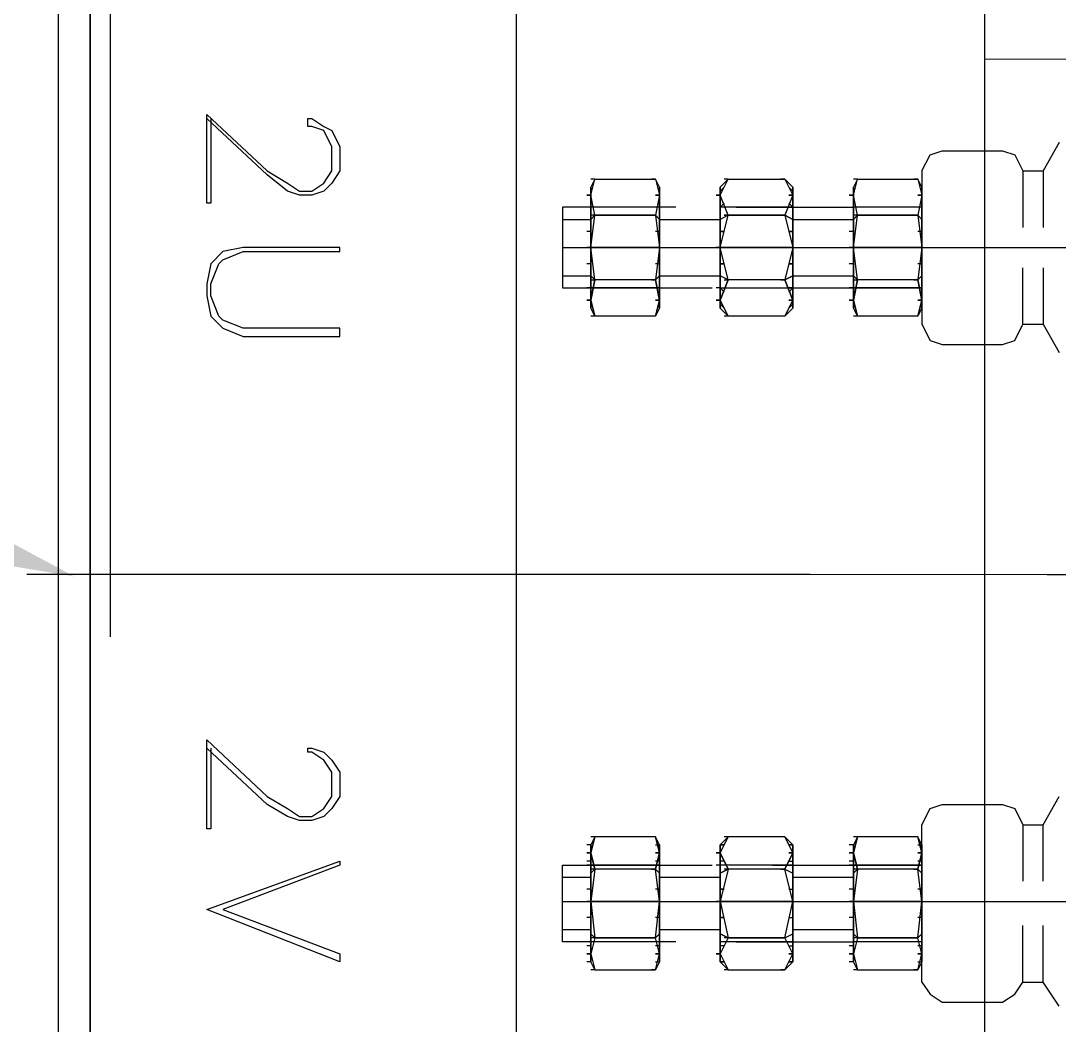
# Model space of a CAD drawing. Header units: metres. Extents: x 530959 to 531458, y 2674234 to 2674577.
# Drawn here: x 531148.662 to 531148.8282, y 2674385.3304 to 2674385.4912 of the extents above; entities that cross this region are included whole.
import ezdxf

# ---------------------------------------------------------------- set-up
doc = ezdxf.new("R2010")
doc.units = ezdxf.units.M
doc.linetypes.add('CENTER2', pattern=[1.125, 0.75, -0.125, 0.125, -0.125])
doc.linetypes.add('PDF_IMPORT', pattern=[1, 0.8, -0.2])
doc.layers.add('300mm Hume Pipe', color=74, linetype='Continuous')
doc.layers.add('IDT', color=7, linetype='Continuous')

# ---------------------------------------------------------------- blocks, each defined once
blk = doc.blocks.new('IDT')
at = {"layer": 'IDT', "color": 7}
blk.add_line((27.40598, 20.86041), (27.40598, 21.66041), dxfattribs=at)
at = {"layer": 'IDT', "color": 253}
blk.add_line((27.33098, 20.93541), (27.33098, 21.58541), dxfattribs=at)
at = {"layer": 'IDT', "color": 0, "lineweight": 25}
for p, q in [((27.47412, 21.5053), (27.47412, 21.01616)), ((27.47929, 21.01616), (27.47929, 21.5053)), ((27.47412, 21.04718), (27.47412, 21.47364)), ((27.31904, 21.32955), (27.32162, 21.32567)), ((27.32615, 21.32761), (27.32486, 21.32567)), ((27.32809, 21.3289), (27.32615, 21.32761)), ((27.33778, 21.3289), (27.32809, 21.3289)), ((27.33972, 21.32761), (27.33778, 21.3289)), ((27.34101, 21.32567), (27.33972, 21.32761)), ((27.32162, 21.32567), (27.32162, 21.31662)), ((27.32486, 21.32567), (27.32162, 21.32567)), ((27.32486, 21.32567), (27.32486, 21.31662)), ((27.34101, 21.32567), (27.34101, 21.31662)), ((27.34101, 21.32244), (27.34166, 21.32373)), ((27.34166, 21.32373), (27.34101, 21.32115)), ((27.34166, 21.32373), (27.34101, 21.32115)), ((27.34166, 21.32244), (27.34101, 21.32244)), ((27.34101, 21.32115), (27.34101, 21.32244)), ((27.34101, 21.32244), (27.34101, 21.32115)), ((27.35135, 21.32373), (27.34166, 21.32373)), ((27.34166, 21.32373), (27.3423, 21.32373)), ((27.35199, 21.32115), (27.35135, 21.32373)), ((27.35199, 21.32115), (27.35135, 21.32373)), ((27.35135, 21.32373), (27.35199, 21.32244)), ((27.35135, 21.32373), (27.35199, 21.32373)), ((27.35199, 21.32244), (27.35264, 21.32244)), ((27.35199, 21.32115), (27.35199, 21.32244)), ((27.35199, 21.32244), (27.35199, 21.32115)), ((27.36169, 21.32244), (27.36298, 21.32373)), ((27.36298, 21.32373), (27.36169, 21.32115)), ((27.36298, 21.32373), (27.36169, 21.32115)), ((27.36169, 21.32244), (27.36233, 21.32244)), ((27.36233, 21.32244), (27.36169, 21.32244)), ((27.36169, 21.32115), (27.36169, 21.32244)), ((27.36169, 21.32244), (27.36169, 21.32115)), ((27.37202, 21.32373), (27.36298, 21.32373)), ((27.36298, 21.32373), (27.36362, 21.32373)), ((27.37332, 21.32115), (27.37202, 21.32373)), ((27.37332, 21.32115), (27.37202, 21.32373)), ((27.37202, 21.32373), (27.37332, 21.32244)), ((27.37202, 21.32373), (27.37267, 21.32373)), ((27.37332, 21.32244), (27.37267, 21.32244)), ((27.37267, 21.32244), (27.37332, 21.32244)), ((27.37332, 21.32115), (27.37332, 21.32244)), ((27.37332, 21.32244), (27.37332, 21.32115)), ((27.38301, 21.32244), (27.38365, 21.32373)), ((27.38365, 21.32373), (27.38301, 21.32115)), ((27.38365, 21.32373), (27.38301, 21.32115)), ((27.38366, 21.32244), (27.38301, 21.32244)), ((27.38301, 21.32115), (27.38301, 21.32244)), ((27.38301, 21.32244), (27.38301, 21.32115)), ((27.38365, 21.32373), (27.3843, 21.32373)), ((27.39335, 21.32373), (27.38365, 21.32373)), ((27.39399, 21.32115), (27.39335, 21.32373)), ((27.39399, 21.32115), (27.39335, 21.32373)), ((27.39335, 21.32373), (27.39399, 21.32244)), ((27.39335, 21.32373), (27.39399, 21.32373)), ((27.39399, 21.32244), (27.39464, 21.32244)), ((27.39399, 21.32115), (27.39399, 21.32244)), ((27.39399, 21.32244), (27.39399, 21.32115)), ((27.43416, 21.32115), (27.43416, 21.32244)), ((27.43416, 21.32244), (27.45548, 21.31404)), ((27.34101, 21.32115), (27.34166, 21.31856)), ((27.34101, 21.32115), (27.34166, 21.31856)), ((27.34101, 21.31792), (27.34101, 21.32115)), ((27.34101, 21.32115), (27.34101, 21.31792)), ((27.34166, 21.32115), (27.34101, 21.32115)), ((27.34101, 21.32115), (27.34166, 21.32115)), ((27.35135, 21.31856), (27.35199, 21.32115)), ((27.35135, 21.31856), (27.35199, 21.32115)), ((27.35199, 21.32115), (27.35199, 21.31792)), ((27.35199, 21.31792), (27.35199, 21.32115)), ((27.35264, 21.32115), (27.35199, 21.32115)), ((27.35199, 21.32115), (27.35264, 21.32115)), ((27.36169, 21.32115), (27.36298, 21.31856)), ((27.36169, 21.32115), (27.36298, 21.31856)), ((27.36169, 21.31792), (27.36169, 21.32115)), ((27.36169, 21.32115), (27.36169, 21.31792)), ((27.36233, 21.32115), (27.36169, 21.32115)), ((27.36169, 21.32115), (27.36233, 21.32115)), ((27.37202, 21.31856), (27.37332, 21.32115)), ((27.37202, 21.31856), (27.37332, 21.32115)), ((27.37332, 21.32115), (27.37332, 21.31792)), ((27.37332, 21.31792), (27.37332, 21.32115)), ((27.37396, 21.32115), (27.37332, 21.32115)), ((27.37332, 21.32115), (27.37396, 21.32115)), ((27.38301, 21.32115), (27.38365, 21.31856)), ((27.38301, 21.32115), (27.38365, 21.31856)), ((27.38301, 21.31792), (27.38301, 21.32115)), ((27.38301, 21.32115), (27.38301, 21.31792)), ((27.38365, 21.32115), (27.38301, 21.32115)), ((27.38301, 21.32115), (27.38365, 21.32115)), ((27.39335, 21.31856), (27.39399, 21.32115)), ((27.39335, 21.31856), (27.39399, 21.32115)), ((27.39399, 21.32115), (27.39399, 21.31792)), ((27.39399, 21.31792), (27.39399, 21.32115)), ((27.39464, 21.32115), (27.39399, 21.32115)), ((27.39399, 21.32115), (27.39464, 21.32115)), ((27.4529, 21.31404), (27.43416, 21.32115)), ((27.34101, 21.31986), (27.34166, 21.31986)), ((27.34101, 21.31986), (27.34166, 21.31986)), ((27.34101, 21.31921), (27.34101, 21.31856)), ((27.34101, 21.31856), (27.34101, 21.31921)), ((27.34101, 21.31921), (27.35199, 21.31921)), ((27.35199, 21.31986), (27.35264, 21.31986)), ((27.35199, 21.31986), (27.35264, 21.31986)), ((27.37073, 21.31921), (27.35199, 21.31921)), ((27.35199, 21.31856), (27.35199, 21.31921)), ((27.35199, 21.31921), (27.35199, 21.31856)), ((27.36233, 21.31986), (27.36169, 21.31986)), ((27.36233, 21.31986), (27.36169, 21.31986)), ((27.36169, 21.31921), (27.36169, 21.31856)), ((27.36169, 21.31856), (27.36169, 21.31921)), ((27.36169, 21.31921), (27.37332, 21.31921)), ((27.37267, 21.31986), (27.37332, 21.31986)), ((27.37267, 21.31986), (27.37332, 21.31986)), ((27.37332, 21.31856), (27.37332, 21.31921)), ((27.37332, 21.31921), (27.37332, 21.31856)), ((27.38042, 21.31921), (27.39852, 21.31921)), ((27.38301, 21.31986), (27.38365, 21.31986)), ((27.38301, 21.31986), (27.38366, 21.31986)), ((27.38301, 21.31921), (27.38301, 21.31856)), ((27.38301, 21.31856), (27.38301, 21.31921)), ((27.38301, 21.31921), (27.39399, 21.31921)), ((27.39399, 21.31986), (27.39464, 21.31986)), ((27.39399, 21.31986), (27.39464, 21.31986)), ((27.39399, 21.31856), (27.39399, 21.31921)), ((27.39399, 21.31921), (27.39399, 21.31856)), ((27.39852, 21.31921), (27.39852, 21.30693)), ((27.34166, 21.31856), (27.34101, 21.31275)), ((27.34166, 21.31856), (27.34101, 21.31275)), ((27.34101, 21.31856), (27.34101, 21.31598)), ((27.34101, 21.31598), (27.34101, 21.31856)), ((27.34166, 21.31856), (27.34101, 21.31792)), ((27.34166, 21.31856), (27.34101, 21.31792)), ((27.34101, 21.31275), (27.34101, 21.31792)), ((27.34101, 21.31792), (27.34101, 21.31275)), ((27.34166, 21.31856), (27.35135, 21.31856)), ((27.35135, 21.31856), (27.34166, 21.31856)), ((27.3423, 21.31856), (27.34166, 21.31856)), ((27.34166, 21.31856), (27.3423, 21.31856)), ((27.35199, 21.31275), (27.35135, 21.31856)), ((27.35199, 21.31275), (27.35135, 21.31856)), ((27.35199, 21.31792), (27.35135, 21.31856)), ((27.35135, 21.31856), (27.35199, 21.31792)), ((27.35135, 21.31856), (27.35199, 21.31856)), ((27.35135, 21.31856), (27.35199, 21.31856)), ((27.35199, 21.31598), (27.35199, 21.31856)), ((27.35199, 21.31856), (27.35199, 21.31598)), ((27.35199, 21.31792), (27.35199, 21.31275)), ((27.35199, 21.31275), (27.35199, 21.31792)), ((27.36298, 21.31856), (27.36169, 21.31275)), ((27.36298, 21.31856), (27.36169, 21.31275)), ((27.36169, 21.31856), (27.36169, 21.31598)), ((27.36169, 21.31598), (27.36169, 21.31856)), ((27.36298, 21.31856), (27.36169, 21.31792)), ((27.36298, 21.31856), (27.36169, 21.31792)), ((27.36169, 21.31275), (27.36169, 21.31792)), ((27.36169, 21.31792), (27.36169, 21.31275)), ((27.36298, 21.31856), (27.37202, 21.31856)), ((27.37202, 21.31856), (27.36298, 21.31856)), ((27.36362, 21.31856), (27.36298, 21.31856)), ((27.36298, 21.31856), (27.36362, 21.31856)), ((27.37332, 21.31275), (27.37202, 21.31856)), ((27.37332, 21.31275), (27.37202, 21.31856)), ((27.37332, 21.31792), (27.37202, 21.31856)), ((27.37202, 21.31856), (27.37332, 21.31792)), ((27.37202, 21.31856), (27.37267, 21.31856)), ((27.37202, 21.31856), (27.37267, 21.31856)), ((27.37332, 21.31598), (27.37332, 21.31856)), ((27.37332, 21.31856), (27.37332, 21.31598)), ((27.37332, 21.31792), (27.37332, 21.31275)), ((27.37332, 21.31275), (27.37332, 21.31792)), ((27.38365, 21.31856), (27.38301, 21.31275)), ((27.38365, 21.31856), (27.38301, 21.31275)), ((27.38301, 21.31856), (27.38301, 21.31598)), ((27.38301, 21.31598), (27.38301, 21.31856)), ((27.38365, 21.31856), (27.38301, 21.31792)), ((27.38366, 21.31856), (27.38301, 21.31792)), ((27.38301, 21.31275), (27.38301, 21.31792)), ((27.38301, 21.31792), (27.38301, 21.31275)), ((27.3843, 21.31856), (27.38365, 21.31856)), ((27.38365, 21.31856), (27.3843, 21.31856)), ((27.38365, 21.31856), (27.39335, 21.31856)), ((27.39335, 21.31856), (27.38365, 21.31856)), ((27.39399, 21.31275), (27.39335, 21.31856)), ((27.39399, 21.31275), (27.39335, 21.31856)), ((27.39399, 21.31792), (27.39335, 21.31856)), ((27.39335, 21.31856), (27.39399, 21.31792)), ((27.39335, 21.31856), (27.39399, 21.31856)), ((27.39335, 21.31856), (27.39399, 21.31856)), ((27.39399, 21.31598), (27.39399, 21.31856)), ((27.39399, 21.31856), (27.39399, 21.31598)), ((27.39399, 21.31792), (27.39399, 21.31275)), ((27.39399, 21.31275), (27.39399, 21.31792)), ((27.34101, 21.31598), (27.34101, 21.31275)), ((27.34101, 21.31275), (27.34101, 21.31598)), ((27.36169, 21.31727), (27.35199, 21.31727)), ((27.35199, 21.31275), (27.35199, 21.31598)), ((27.35199, 21.31598), (27.35199, 21.31275)), ((27.36169, 21.31598), (27.36169, 21.31275)), ((27.36169, 21.31275), (27.36169, 21.31598)), ((27.38301, 21.31727), (27.37332, 21.31727)), ((27.37332, 21.31275), (27.37332, 21.31598)), ((27.37332, 21.31598), (27.37332, 21.31275)), ((27.38301, 21.31598), (27.38301, 21.31275)), ((27.38301, 21.31275), (27.38301, 21.31598)), ((27.39852, 21.31727), (27.39399, 21.31727)), ((27.39399, 21.31275), (27.39399, 21.31598)), ((27.39399, 21.31598), (27.39399, 21.31275)), ((27.34101, 21.31533), (27.34166, 21.31533)), ((27.34101, 21.31533), (27.34166, 21.31533)), ((27.35199, 21.31533), (27.35264, 21.31533)), ((27.36233, 21.31533), (27.36169, 21.31533)), ((27.36233, 21.31533), (27.36169, 21.31533)), ((27.37267, 21.31533), (27.37332, 21.31533)), ((27.37332, 21.31533), (27.37267, 21.31533)), ((27.38301, 21.31533), (27.38365, 21.31533)), ((27.38301, 21.31533), (27.38366, 21.31533)), ((27.39399, 21.31533), (27.39464, 21.31533)), ((27.34101, 21.31275), (27.34166, 21.30758)), ((27.34101, 21.31275), (27.34166, 21.30758)), ((27.34101, 21.31275), (27.34101, 21.30822)), ((27.34101, 21.30822), (27.34101, 21.31275)), ((27.34101, 21.31275), (27.34101, 21.31016)), ((27.34101, 21.31016), (27.34101, 21.31275)), ((27.35199, 21.31275), (27.34101, 21.31275)), ((27.34101, 21.31275), (27.35199, 21.31275)), ((27.34166, 21.31275), (27.34101, 21.31275)), ((27.34101, 21.31275), (27.34166, 21.31275)), ((27.35135, 21.30758), (27.35199, 21.31275)), ((27.35135, 21.30758), (27.35199, 21.31275)), ((27.35199, 21.31275), (27.35199, 21.30822)), ((27.35199, 21.30822), (27.35199, 21.31275)), ((27.35199, 21.31016), (27.35199, 21.31275)), ((27.35199, 21.31275), (27.35199, 21.31016)), ((27.35199, 21.31275), (27.35264, 21.31275)), ((27.36169, 21.31275), (27.36298, 21.30758)), ((27.36169, 21.31275), (27.36298, 21.30758)), ((27.36169, 21.31275), (27.36169, 21.30822)), ((27.36169, 21.30822), (27.36169, 21.31275)), ((27.36169, 21.31275), (27.36169, 21.31016)), ((27.36169, 21.31016), (27.36169, 21.31275)), ((27.37332, 21.31275), (27.36169, 21.31275)), ((27.36169, 21.31275), (27.37332, 21.31275)), ((27.36233, 21.31275), (27.36169, 21.31275)), ((27.36169, 21.31275), (27.36233, 21.31275)), ((27.37202, 21.30758), (27.37332, 21.31275)), ((27.37202, 21.30758), (27.37332, 21.31275)), ((27.37332, 21.31275), (27.37332, 21.30822)), ((27.37332, 21.30822), (27.37332, 21.31275)), ((27.37332, 21.31016), (27.37332, 21.31275)), ((27.37332, 21.31275), (27.37332, 21.31016)), ((27.37332, 21.31275), (27.37396, 21.31275)), ((27.38301, 21.31275), (27.38365, 21.30758)), ((27.38301, 21.31275), (27.38365, 21.30758)), ((27.38301, 21.31275), (27.38301, 21.30822)), ((27.38301, 21.30822), (27.38301, 21.31275)), ((27.38301, 21.31275), (27.38301, 21.31016)), ((27.38301, 21.31016), (27.38301, 21.31275)), ((27.39399, 21.31275), (27.38301, 21.31275)), ((27.38301, 21.31275), (27.39399, 21.31275)), ((27.38365, 21.31275), (27.38301, 21.31275)), ((27.38301, 21.31275), (27.38365, 21.31275)), ((27.39335, 21.30758), (27.39399, 21.31275)), ((27.39335, 21.30758), (27.39399, 21.31275)), ((27.39399, 21.31275), (27.39399, 21.30822)), ((27.39399, 21.30822), (27.39399, 21.31275)), ((27.39399, 21.31016), (27.39399, 21.31275)), ((27.39399, 21.31275), (27.39399, 21.31016)), ((27.39399, 21.31275), (27.39464, 21.31275)), ((27.45548, 21.31404), (27.43416, 21.30629)), ((27.43416, 21.30693), (27.4529, 21.31404)), ((27.34101, 21.31081), (27.34166, 21.31081)), ((27.34101, 21.31081), (27.34166, 21.31081)), ((27.35199, 21.31081), (27.35264, 21.31081)), ((27.36233, 21.31081), (27.36169, 21.31081)), ((27.36233, 21.31081), (27.36169, 21.31081)), ((27.37267, 21.31081), (27.37332, 21.31081)), ((27.37332, 21.31081), (27.37267, 21.31081)), ((27.38301, 21.31081), (27.38365, 21.31081)), ((27.38301, 21.31081), (27.38366, 21.31081)), ((27.39399, 21.31081), (27.39464, 21.31081)), ((27.32162, 21.30952), (27.32162, 21.30047)), ((27.32486, 21.30047), (27.32486, 21.30952)), ((27.34101, 21.31016), (27.34101, 21.30758)), ((27.34101, 21.30758), (27.34101, 21.31016)), ((27.34101, 21.30952), (27.34101, 21.30047)), ((27.35199, 21.30758), (27.35199, 21.31016)), ((27.35199, 21.31016), (27.35199, 21.30758)), ((27.36169, 21.31016), (27.36169, 21.30758)), ((27.36169, 21.30758), (27.36169, 21.31016)), ((27.37332, 21.30758), (27.37332, 21.31016)), ((27.37332, 21.31016), (27.37332, 21.30758)), ((27.38301, 21.31016), (27.38301, 21.30758)), ((27.38301, 21.30758), (27.38301, 21.31016)), ((27.39399, 21.30758), (27.39399, 21.31016)), ((27.39399, 21.31016), (27.39399, 21.30758)), ((27.34101, 21.30822), (27.34101, 21.30499)), ((27.34101, 21.30499), (27.34101, 21.30822)), ((27.34166, 21.30758), (27.34101, 21.30822)), ((27.34166, 21.30758), (27.34101, 21.30822)), ((27.34166, 21.30758), (27.34101, 21.30499)), ((27.34101, 21.30499), (27.34166, 21.30758)), ((27.34101, 21.30758), (27.34101, 21.30693)), ((27.34101, 21.30693), (27.34101, 21.30758)), ((27.34166, 21.30758), (27.35135, 21.30758)), ((27.34166, 21.30758), (27.35135, 21.30758)), ((27.3423, 21.30758), (27.34166, 21.30758)), ((27.34166, 21.30758), (27.3423, 21.30758)), ((27.35199, 21.30822), (27.35135, 21.30758)), ((27.35135, 21.30758), (27.35199, 21.30822)), ((27.35199, 21.30499), (27.35135, 21.30758)), ((27.35135, 21.30758), (27.35199, 21.30499)), ((27.35135, 21.30758), (27.35199, 21.30758)), ((27.36169, 21.30887), (27.35199, 21.30887)), ((27.35199, 21.30822), (27.35199, 21.30499)), ((27.35199, 21.30499), (27.35199, 21.30822)), ((27.35199, 21.30693), (27.35199, 21.30758)), ((27.35199, 21.30758), (27.35199, 21.30693)), ((27.36169, 21.30822), (27.36169, 21.30499)), ((27.36169, 21.30499), (27.36169, 21.30822)), ((27.36298, 21.30758), (27.36169, 21.30822)), ((27.36298, 21.30758), (27.36169, 21.30822)), ((27.36298, 21.30758), (27.36169, 21.30499)), ((27.36169, 21.30499), (27.36298, 21.30758)), ((27.36169, 21.30758), (27.36169, 21.30693)), ((27.36169, 21.30693), (27.36169, 21.30758)), ((27.36298, 21.30758), (27.37202, 21.30758)), ((27.36298, 21.30758), (27.37202, 21.30758)), ((27.36362, 21.30758), (27.36298, 21.30758)), ((27.36298, 21.30758), (27.36362, 21.30758)), ((27.37332, 21.30822), (27.37202, 21.30758)), ((27.37202, 21.30758), (27.37332, 21.30822)), ((27.37332, 21.30499), (27.37202, 21.30758)), ((27.37202, 21.30758), (27.37332, 21.30499)), ((27.37202, 21.30758), (27.37267, 21.30758)), ((27.38301, 21.30887), (27.37332, 21.30887)), ((27.37332, 21.30822), (27.37332, 21.30499)), ((27.37332, 21.30499), (27.37332, 21.30822)), ((27.37332, 21.30693), (27.37332, 21.30758)), ((27.37332, 21.30758), (27.37332, 21.30693)), ((27.38301, 21.30822), (27.38301, 21.30499)), ((27.38301, 21.30499), (27.38301, 21.30822)), ((27.38365, 21.30758), (27.38301, 21.30822)), ((27.38366, 21.30758), (27.38301, 21.30822)), ((27.38365, 21.30758), (27.38301, 21.30499)), ((27.38301, 21.30499), (27.38365, 21.30758)), ((27.38301, 21.30758), (27.38301, 21.30693)), ((27.38301, 21.30693), (27.38301, 21.30758)), ((27.3843, 21.30758), (27.38365, 21.30758)), ((27.38365, 21.30758), (27.3843, 21.30758)), ((27.38365, 21.30758), (27.39335, 21.30758)), ((27.38365, 21.30758), (27.39335, 21.30758)), ((27.39399, 21.30822), (27.39335, 21.30758)), ((27.39335, 21.30758), (27.39399, 21.30822)), ((27.39399, 21.30499), (27.39335, 21.30758)), ((27.39335, 21.30758), (27.39399, 21.30499)), ((27.39335, 21.30758), (27.39399, 21.30758)), ((27.39852, 21.30887), (27.39399, 21.30887)), ((27.39399, 21.30822), (27.39399, 21.30499)), ((27.39399, 21.30499), (27.39399, 21.30822)), ((27.39399, 21.30693), (27.39399, 21.30758)), ((27.39399, 21.30758), (27.39399, 21.30693)), ((27.36492, 21.30693), (27.34101, 21.30693)), ((27.34101, 21.30693), (27.35199, 21.30693)), ((27.34101, 21.30693), (27.34166, 21.30693)), ((27.34101, 21.30629), (27.34166, 21.30629)), ((27.34101, 21.30629), (27.34166, 21.30629)), ((27.35199, 21.30693), (27.35264, 21.30693)), ((27.35199, 21.30629), (27.35264, 21.30629)), ((27.35199, 21.30629), (27.35264, 21.30629)), ((27.36169, 21.30693), (27.37332, 21.30693)), ((27.36169, 21.30693), (27.36233, 21.30693)), ((27.36233, 21.30629), (27.36169, 21.30629)), ((27.36233, 21.30629), (27.36169, 21.30629)), ((27.37267, 21.30629), (27.37332, 21.30629)), ((27.37267, 21.30629), (27.37332, 21.30629)), ((27.37332, 21.30693), (27.37396, 21.30693)), ((27.39852, 21.30693), (27.37461, 21.30693)), ((27.38301, 21.30693), (27.39399, 21.30693)), ((27.38301, 21.30693), (27.38365, 21.30693)), ((27.38301, 21.30629), (27.38365, 21.30629)), ((27.38301, 21.30629), (27.38366, 21.30629)), ((27.39399, 21.30693), (27.39464, 21.30693)), ((27.39399, 21.30629), (27.39464, 21.30629)), ((27.39399, 21.30629), (27.39464, 21.30629)), ((27.43416, 21.30629), (27.43416, 21.30693)), ((27.34101, 21.30499), (27.34166, 21.30241)), ((27.34166, 21.30241), (27.34101, 21.30499)), ((27.34101, 21.30499), (27.34101, 21.3037)), ((27.34101, 21.3037), (27.34101, 21.30499)), ((27.34166, 21.30499), (27.34101, 21.30499)), ((27.34101, 21.30499), (27.34166, 21.30499)), ((27.35135, 21.30241), (27.35199, 21.30499)), ((27.35199, 21.30499), (27.35135, 21.30241)), ((27.35199, 21.30499), (27.35199, 21.3037)), ((27.35199, 21.3037), (27.35199, 21.30499)), ((27.35264, 21.30499), (27.35199, 21.30499)), ((27.35199, 21.30499), (27.35264, 21.30499)), ((27.36169, 21.30499), (27.36298, 21.30241)), ((27.36298, 21.30241), (27.36169, 21.30499)), ((27.36169, 21.30499), (27.36169, 21.3037)), ((27.36169, 21.3037), (27.36169, 21.30499)), ((27.36233, 21.30499), (27.36169, 21.30499)), ((27.36169, 21.30499), (27.36233, 21.30499)), ((27.37202, 21.30241), (27.37332, 21.30499)), ((27.37332, 21.30499), (27.37202, 21.30241)), ((27.37332, 21.30499), (27.37332, 21.3037)), ((27.37332, 21.3037), (27.37332, 21.30499)), ((27.37396, 21.30499), (27.37332, 21.30499)), ((27.37332, 21.30499), (27.37396, 21.30499)), ((27.38301, 21.30499), (27.38365, 21.30241)), ((27.38365, 21.30241), (27.38301, 21.30499)), ((27.38301, 21.30499), (27.38301, 21.3037)), ((27.38301, 21.3037), (27.38301, 21.30499)), ((27.38365, 21.30499), (27.38301, 21.30499)), ((27.38301, 21.30499), (27.38365, 21.30499)), ((27.39335, 21.30241), (27.39399, 21.30499)), ((27.39399, 21.30499), (27.39335, 21.30241)), ((27.39399, 21.30499), (27.39399, 21.3037)), ((27.39399, 21.3037), (27.39399, 21.30499)), ((27.39464, 21.30499), (27.39399, 21.30499)), ((27.39399, 21.30499), (27.39464, 21.30499)), ((27.34166, 21.3037), (27.34101, 21.3037)), ((27.34101, 21.3037), (27.34166, 21.30241)), ((27.35135, 21.30241), (27.35199, 21.3037)), ((27.35199, 21.3037), (27.35264, 21.3037)), ((27.36169, 21.3037), (27.36233, 21.3037)), ((27.36233, 21.3037), (27.36169, 21.3037)), ((27.36169, 21.3037), (27.36298, 21.30241)), ((27.37202, 21.30241), (27.37332, 21.3037)), ((27.37332, 21.3037), (27.37267, 21.3037)), ((27.37267, 21.3037), (27.37332, 21.3037)), ((27.38366, 21.3037), (27.38301, 21.3037)), ((27.38301, 21.3037), (27.38365, 21.30241)), ((27.39335, 21.30241), (27.39399, 21.3037)), ((27.39399, 21.3037), (27.39464, 21.3037)), ((27.34166, 21.30241), (27.35135, 21.30241)), ((27.34166, 21.30241), (27.3423, 21.30241)), ((27.35135, 21.30241), (27.35199, 21.30241)), ((27.36298, 21.30241), (27.37202, 21.30241)), ((27.36298, 21.30241), (27.36362, 21.30241)), ((27.37202, 21.30241), (27.37267, 21.30241)), ((27.38365, 21.30241), (27.3843, 21.30241)), ((27.38365, 21.30241), (27.39335, 21.30241)), ((27.39335, 21.30241), (27.39399, 21.30241)), ((27.45484, 21.28819), (27.45484, 21.30112)), ((27.45484, 21.30112), (27.45548, 21.30112)), ((27.45548, 21.30112), (27.45548, 21.2869)), ((27.32162, 21.30047), (27.31904, 21.29595)), ((27.32486, 21.30047), (27.32162, 21.30047)), ((27.32615, 21.29789), (27.32486, 21.30047)), ((27.34101, 21.30047), (27.33972, 21.29789)), ((27.43545, 21.29789), (27.43675, 21.29918)), ((27.43675, 21.29918), (27.43868, 21.29982)), ((27.43868, 21.29918), (27.43675, 21.29789)), ((27.43868, 21.29982), (27.44062, 21.29982)), ((27.44062, 21.29918), (27.43868, 21.29918)), ((27.44062, 21.29982), (27.44256, 21.29918)), ((27.44256, 21.29789), (27.44062, 21.29918)), ((27.44256, 21.29918), (27.44579, 21.29724)), ((27.32809, 21.29724), (27.32615, 21.29789)), ((27.33972, 21.29789), (27.33778, 21.29724)), ((27.43416, 21.29595), (27.43545, 21.29789)), ((27.43675, 21.29789), (27.43545, 21.29595)), ((27.44579, 21.29595), (27.44256, 21.29789)), ((27.33778, 21.29724), (27.32809, 21.29724)), ((27.43416, 21.29207), (27.43416, 21.29595)), ((27.43545, 21.29595), (27.43545, 21.29207)), ((27.44579, 21.29724), (27.45548, 21.28819)), ((27.45548, 21.2869), (27.44579, 21.29595)), ((27.43545, 21.29013), (27.43416, 21.29207)), ((27.43545, 21.29207), (27.43675, 21.29013)), ((27.43675, 21.28884), (27.43545, 21.29013)), ((27.43675, 21.29013), (27.43868, 21.28884)), ((27.43868, 21.28819), (27.43675, 21.28884)), ((27.43868, 21.28884), (27.43933, 21.28884)), ((27.43933, 21.28819), (27.43868, 21.28819)), ((27.43933, 21.28884), (27.43933, 21.28819)), ((27.32162, 21.22035), (27.31904, 21.22487)), ((27.32615, 21.22293), (27.32486, 21.22035)), ((27.32809, 21.22358), (27.32615, 21.22293)), ((27.33778, 21.22358), (27.32809, 21.22358)), ((27.33972, 21.22293), (27.33778, 21.22358)), ((27.34101, 21.22035), (27.33972, 21.22293)), ((27.43416, 21.22229), (27.43416, 21.22099)), ((27.44967, 21.22229), (27.43416, 21.22229)), ((27.43416, 21.22099), (27.44967, 21.22099)), ((27.4529, 21.22099), (27.44967, 21.22229)), ((27.44967, 21.22099), (27.4529, 21.2197)), ((27.45484, 21.21906), (27.4529, 21.22099)), ((27.32162, 21.2113), (27.32162, 21.22035)), ((27.32486, 21.22035), (27.32162, 21.22035)), ((27.32486, 21.22035), (27.32486, 21.2113)), ((27.34101, 21.2113), (27.34101, 21.22035)), ((27.4529, 21.2197), (27.45355, 21.21906)), ((27.34101, 21.21647), (27.34166, 21.21906)), ((27.34101, 21.21776), (27.34166, 21.21906)), ((27.34166, 21.21906), (27.34101, 21.21647)), ((27.34101, 21.21712), (27.34101, 21.21776)), ((27.34101, 21.21647), (27.34101, 21.21776)), ((27.34101, 21.21776), (27.34101, 21.21647)), ((27.34101, 21.21776), (27.34101, 21.21712)), ((27.34166, 21.21906), (27.35135, 21.21906)), ((27.34166, 21.21906), (27.3423, 21.21906)), ((27.35135, 21.21906), (27.35199, 21.21647)), ((27.35199, 21.21647), (27.35135, 21.21906)), ((27.35135, 21.21906), (27.35199, 21.21776)), ((27.35135, 21.21906), (27.35199, 21.21906)), ((27.35199, 21.21776), (27.35199, 21.21712)), ((27.35199, 21.21647), (27.35199, 21.21776)), ((27.35199, 21.21776), (27.35199, 21.21647)), ((27.35199, 21.21776), (27.35199, 21.21712)), ((27.36169, 21.21647), (27.36298, 21.21906)), ((27.36298, 21.21906), (27.36169, 21.21647)), ((27.36298, 21.21906), (27.36169, 21.21776)), ((27.36169, 21.21647), (27.36169, 21.21776)), ((27.36169, 21.21776), (27.36169, 21.21647)), ((27.36169, 21.21712), (27.36233, 21.21776)), ((27.36233, 21.21776), (27.36169, 21.21712)), ((27.36298, 21.21906), (27.37202, 21.21906)), ((27.36298, 21.21906), (27.36362, 21.21906)), ((27.37202, 21.21906), (27.37332, 21.21647)), ((27.37332, 21.21647), (27.37202, 21.21906)), ((27.37202, 21.21906), (27.37332, 21.21776)), ((27.37202, 21.21906), (27.37267, 21.21906)), ((27.37332, 21.21712), (27.37267, 21.21776)), ((27.37267, 21.21776), (27.37332, 21.21712)), ((27.37332, 21.21647), (27.37332, 21.21776)), ((27.37332, 21.21776), (27.37332, 21.21647)), ((27.38301, 21.21647), (27.38365, 21.21906)), ((27.38301, 21.21776), (27.38365, 21.21906)), ((27.38365, 21.21906), (27.38301, 21.21647)), ((27.38301, 21.21712), (27.38301, 21.21776)), ((27.38301, 21.21647), (27.38301, 21.21776)), ((27.38301, 21.21776), (27.38301, 21.21647)), ((27.38301, 21.21776), (27.38301, 21.21712)), ((27.38365, 21.21906), (27.3843, 21.21906)), ((27.38365, 21.21906), (27.39335, 21.21906)), ((27.39335, 21.21906), (27.39399, 21.21647)), ((27.39399, 21.21647), (27.39335, 21.21906)), ((27.39335, 21.21906), (27.39399, 21.21776)), ((27.39335, 21.21906), (27.39399, 21.21906)), ((27.39399, 21.21776), (27.39399, 21.21712)), ((27.39399, 21.21647), (27.39399, 21.21776)), ((27.39399, 21.21776), (27.39399, 21.21647)), ((27.39399, 21.21776), (27.39399, 21.21712)), ((27.45355, 21.21906), (27.45484, 21.21582)), ((27.45548, 21.21582), (27.45484, 21.21906)), ((27.34166, 21.21324), (27.34101, 21.21647)), ((27.34101, 21.21647), (27.34166, 21.21324)), ((27.34101, 21.21259), (27.34101, 21.21647)), ((27.34101, 21.21647), (27.34101, 21.21259)), ((27.34166, 21.21647), (27.34101, 21.21647)), ((27.34101, 21.21647), (27.34166, 21.21647)), ((27.35199, 21.21647), (27.35135, 21.21324)), ((27.35135, 21.21324), (27.35199, 21.21647)), ((27.35199, 21.21259), (27.35199, 21.21647)), ((27.35199, 21.21647), (27.35199, 21.21259)), ((27.35264, 21.21647), (27.35199, 21.21647)), ((27.35199, 21.21647), (27.35264, 21.21647)), ((27.36298, 21.21324), (27.36169, 21.21647)), ((27.36169, 21.21647), (27.36298, 21.21324)), ((27.36169, 21.21259), (27.36169, 21.21647)), ((27.36169, 21.21647), (27.36169, 21.21259)), ((27.36233, 21.21647), (27.36169, 21.21647)), ((27.36169, 21.21647), (27.36233, 21.21647)), ((27.37332, 21.21647), (27.37202, 21.21324)), ((27.37202, 21.21324), (27.37332, 21.21647)), ((27.37332, 21.21259), (27.37332, 21.21647)), ((27.37332, 21.21647), (27.37332, 21.21259)), ((27.37396, 21.21647), (27.37332, 21.21647)), ((27.37332, 21.21647), (27.37396, 21.21647)), ((27.38365, 21.21324), (27.38301, 21.21647)), ((27.38301, 21.21647), (27.38365, 21.21324)), ((27.38301, 21.21259), (27.38301, 21.21647)), ((27.38301, 21.21647), (27.38301, 21.21259)), ((27.38365, 21.21647), (27.38301, 21.21647)), ((27.38301, 21.21647), (27.38365, 21.21647)), ((27.39399, 21.21647), (27.39335, 21.21324)), ((27.39335, 21.21324), (27.39399, 21.21647)), ((27.39399, 21.21259), (27.39399, 21.21647)), ((27.39399, 21.21647), (27.39399, 21.21259)), ((27.39464, 21.21647), (27.39399, 21.21647)), ((27.39399, 21.21647), (27.39464, 21.21647)), ((27.34101, 21.21518), (27.34101, 21.21453)), ((27.34101, 21.21518), (27.34101, 21.21453)), ((27.36492, 21.21453), (27.34101, 21.21453)), ((27.34101, 21.21324), (27.34101, 21.21453)), ((27.34101, 21.21453), (27.34101, 21.21324)), ((27.34101, 21.21453), (27.35199, 21.21453)), ((27.34101, 21.21453), (27.34166, 21.21453)), ((27.35199, 21.21518), (27.35199, 21.21453)), ((27.35199, 21.21518), (27.35199, 21.21453)), ((27.35199, 21.21453), (27.35199, 21.21324)), ((27.35199, 21.21324), (27.35199, 21.21453)), ((27.35199, 21.21453), (27.35264, 21.21453)), ((27.36169, 21.21453), (27.36233, 21.21518)), ((27.36233, 21.21518), (27.36169, 21.21453)), ((27.36169, 21.21324), (27.36169, 21.21453)), ((27.36169, 21.21453), (27.36169, 21.21324)), ((27.37332, 21.21453), (27.36169, 21.21453)), ((27.36169, 21.21453), (27.36233, 21.21453)), ((27.37267, 21.21518), (27.37332, 21.21453)), ((27.37267, 21.21518), (27.37332, 21.21453)), ((27.37332, 21.21453), (27.37332, 21.21324)), ((27.37332, 21.21324), (27.37332, 21.21453)), ((27.37332, 21.21453), (27.37396, 21.21453)), ((27.39852, 21.21453), (27.37461, 21.21453)), ((27.38301, 21.21518), (27.38301, 21.21453)), ((27.38301, 21.21518), (27.38301, 21.21453)), ((27.38301, 21.21324), (27.38301, 21.21453)), ((27.38301, 21.21453), (27.38301, 21.21324)), ((27.38301, 21.21453), (27.39399, 21.21453)), ((27.38301, 21.21453), (27.38365, 21.21453)), ((27.39399, 21.21518), (27.39399, 21.21453)), ((27.39399, 21.21518), (27.39399, 21.21453)), ((27.39399, 21.21453), (27.39399, 21.21324)), ((27.39399, 21.21324), (27.39399, 21.21453)), ((27.39399, 21.21453), (27.39464, 21.21453)), ((27.39852, 21.20161), (27.39852, 21.21453)), ((27.45484, 21.21582), (27.45484, 21.21389)), ((27.45548, 21.21389), (27.45548, 21.21582)), ((27.34101, 21.20807), (27.34166, 21.21324)), ((27.34101, 21.20807), (27.34166, 21.21324)), ((27.34101, 21.2113), (27.34101, 21.21324)), ((27.34101, 21.21324), (27.34101, 21.2113)), ((27.34166, 21.21324), (27.34101, 21.21259)), ((27.34166, 21.21324), (27.34101, 21.21259)), ((27.34166, 21.21324), (27.35135, 21.21324)), ((27.34166, 21.21324), (27.35135, 21.21324)), ((27.3423, 21.21324), (27.34166, 21.21324)), ((27.34166, 21.21324), (27.3423, 21.21324)), ((27.35135, 21.21324), (27.35199, 21.20807)), ((27.35135, 21.21324), (27.35199, 21.20807)), ((27.35135, 21.21324), (27.35199, 21.21259)), ((27.35199, 21.21324), (27.35135, 21.21324)), ((27.35135, 21.21324), (27.35199, 21.21259)), ((27.35199, 21.21324), (27.35199, 21.2113)), ((27.35199, 21.2113), (27.35199, 21.21324)), ((27.36169, 21.20807), (27.36298, 21.21324)), ((27.36169, 21.20807), (27.36298, 21.21324)), ((27.36169, 21.2113), (27.36169, 21.21324)), ((27.36169, 21.21324), (27.36169, 21.2113)), ((27.36169, 21.21259), (27.36298, 21.21324)), ((27.36298, 21.21324), (27.36169, 21.21259)), ((27.36298, 21.21324), (27.37202, 21.21324)), ((27.36298, 21.21324), (27.37202, 21.21324)), ((27.36362, 21.21324), (27.36298, 21.21324)), ((27.36298, 21.21324), (27.36362, 21.21324)), ((27.37202, 21.21324), (27.37332, 21.20807)), ((27.37202, 21.21324), (27.37332, 21.20807)), ((27.37202, 21.21324), (27.37332, 21.21259)), ((27.37267, 21.21324), (27.37202, 21.21324)), ((27.37202, 21.21324), (27.37332, 21.21259)), ((27.37332, 21.21324), (27.37332, 21.2113)), ((27.37332, 21.2113), (27.37332, 21.21324)), ((27.38301, 21.20807), (27.38365, 21.21324)), ((27.38301, 21.20807), (27.38365, 21.21324)), ((27.38301, 21.2113), (27.38301, 21.21324)), ((27.38301, 21.21324), (27.38301, 21.2113)), ((27.38365, 21.21324), (27.38301, 21.21259)), ((27.38366, 21.21324), (27.38301, 21.21259)), ((27.3843, 21.21324), (27.38365, 21.21324)), ((27.38365, 21.21324), (27.3843, 21.21324)), ((27.38365, 21.21324), (27.39335, 21.21324)), ((27.38365, 21.21324), (27.39335, 21.21324)), ((27.39335, 21.21324), (27.39399, 21.20807)), ((27.39335, 21.21324), (27.39399, 21.20807)), ((27.39335, 21.21324), (27.39399, 21.21259)), ((27.39399, 21.21324), (27.39335, 21.21324)), ((27.39335, 21.21324), (27.39399, 21.21259)), ((27.39399, 21.21324), (27.39399, 21.2113)), ((27.39399, 21.2113), (27.39399, 21.21324)), ((27.45484, 21.21389), (27.45355, 21.21066)), ((27.45484, 21.21066), (27.45548, 21.21389)), ((27.34101, 21.20807), (27.34101, 21.21259)), ((27.34101, 21.21259), (27.34101, 21.20807)), ((27.34101, 21.20807), (27.34101, 21.2113)), ((27.34101, 21.2113), (27.34101, 21.20807)), ((27.35199, 21.20807), (27.35199, 21.21259)), ((27.35199, 21.21259), (27.35199, 21.20807)), ((27.36169, 21.21259), (27.35199, 21.21259)), ((27.35199, 21.2113), (27.35199, 21.20807)), ((27.35199, 21.20807), (27.35199, 21.2113)), ((27.36169, 21.20807), (27.36169, 21.21259)), ((27.36169, 21.21259), (27.36169, 21.20807)), ((27.36169, 21.20807), (27.36169, 21.2113)), ((27.36169, 21.2113), (27.36169, 21.20807)), ((27.37332, 21.20807), (27.37332, 21.21259)), ((27.37332, 21.21259), (27.37332, 21.20807)), ((27.38301, 21.21259), (27.37332, 21.21259)), ((27.37332, 21.2113), (27.37332, 21.20807)), ((27.37332, 21.20807), (27.37332, 21.2113)), ((27.38301, 21.20807), (27.38301, 21.21259)), ((27.38301, 21.21259), (27.38301, 21.20807)), ((27.38301, 21.20807), (27.38301, 21.2113)), ((27.38301, 21.2113), (27.38301, 21.20807)), ((27.39399, 21.20807), (27.39399, 21.21259)), ((27.39399, 21.21259), (27.39399, 21.20807)), ((27.39852, 21.21259), (27.39399, 21.21259)), ((27.39399, 21.2113), (27.39399, 21.20807)), ((27.39399, 21.20807), (27.39399, 21.2113)), ((27.34101, 21.21066), (27.34166, 21.21066)), ((27.34101, 21.21066), (27.34166, 21.21066)), ((27.35199, 21.21066), (27.35264, 21.21066)), ((27.36169, 21.21066), (27.36233, 21.21066)), ((27.36233, 21.21066), (27.36169, 21.21066)), ((27.37267, 21.21066), (27.37332, 21.21066)), ((27.37332, 21.21066), (27.37267, 21.21066)), ((27.38301, 21.21066), (27.38365, 21.21066)), ((27.38301, 21.21066), (27.38366, 21.21066)), ((27.39399, 21.21066), (27.39464, 21.21066)), ((27.4529, 21.21001), (27.44967, 21.20872)), ((27.45355, 21.21066), (27.4529, 21.21001)), ((27.4529, 21.20872), (27.45484, 21.21066)), ((27.34166, 21.2029), (27.34101, 21.20807)), ((27.34166, 21.2029), (27.34101, 21.20807)), ((27.34101, 21.20807), (27.34101, 21.20355)), ((27.34101, 21.20355), (27.34101, 21.20807)), ((27.34101, 21.20484), (27.34101, 21.20807)), ((27.34101, 21.20807), (27.34101, 21.20484)), ((27.35199, 21.20807), (27.34101, 21.20807)), ((27.34101, 21.20807), (27.35199, 21.20807)), ((27.34166, 21.20807), (27.34101, 21.20807)), ((27.34101, 21.20807), (27.34166, 21.20807)), ((27.35199, 21.20807), (27.35135, 21.2029)), ((27.35199, 21.20807), (27.35135, 21.2029)), ((27.35199, 21.20355), (27.35199, 21.20807)), ((27.35199, 21.20807), (27.35199, 21.20355)), ((27.35199, 21.20807), (27.35199, 21.20484)), ((27.35199, 21.20484), (27.35199, 21.20807)), ((27.35199, 21.20807), (27.35264, 21.20807)), ((27.36298, 21.2029), (27.36169, 21.20807)), ((27.36298, 21.2029), (27.36169, 21.20807)), ((27.36169, 21.20807), (27.36169, 21.20355)), ((27.36169, 21.20355), (27.36169, 21.20807)), ((27.36169, 21.20484), (27.36169, 21.20807)), ((27.36169, 21.20807), (27.36169, 21.20484)), ((27.37332, 21.20807), (27.36169, 21.20807)), ((27.36169, 21.20807), (27.37332, 21.20807)), ((27.36233, 21.20807), (27.36169, 21.20807)), ((27.36169, 21.20807), (27.36233, 21.20807)), ((27.37332, 21.20807), (27.37202, 21.2029)), ((27.37332, 21.20807), (27.37202, 21.2029)), ((27.37332, 21.20355), (27.37332, 21.20807)), ((27.37332, 21.20807), (27.37332, 21.20355)), ((27.37332, 21.20807), (27.37332, 21.20484)), ((27.37332, 21.20484), (27.37332, 21.20807)), ((27.37332, 21.20807), (27.37396, 21.20807)), ((27.38365, 21.2029), (27.38301, 21.20807)), ((27.38365, 21.2029), (27.38301, 21.20807)), ((27.38301, 21.20807), (27.38301, 21.20355)), ((27.38301, 21.20355), (27.38301, 21.20807)), ((27.38301, 21.20484), (27.38301, 21.20807)), ((27.38301, 21.20807), (27.38301, 21.20484)), ((27.39399, 21.20807), (27.38301, 21.20807)), ((27.38301, 21.20807), (27.39399, 21.20807)), ((27.38365, 21.20807), (27.38301, 21.20807)), ((27.38301, 21.20807), (27.38365, 21.20807)), ((27.39399, 21.20807), (27.39335, 21.2029)), ((27.39399, 21.20807), (27.39335, 21.2029)), ((27.39399, 21.20355), (27.39399, 21.20807)), ((27.39399, 21.20807), (27.39399, 21.20355)), ((27.39399, 21.20807), (27.39399, 21.20484)), ((27.39399, 21.20484), (27.39399, 21.20807)), ((27.39399, 21.20807), (27.39464, 21.20807)), ((27.44967, 21.20872), (27.43416, 21.20872)), ((27.43416, 21.20872), (27.43416, 21.20807)), ((27.43416, 21.20807), (27.44967, 21.20807)), ((27.44967, 21.20807), (27.4529, 21.20872)), ((27.32162, 21.19579), (27.32162, 21.20484)), ((27.32486, 21.19579), (27.32486, 21.20484)), ((27.34101, 21.20549), (27.34166, 21.20549)), ((27.34101, 21.20549), (27.34166, 21.20549)), ((27.34101, 21.2029), (27.34101, 21.20484)), ((27.34101, 21.20484), (27.34101, 21.2029)), ((27.34101, 21.19579), (27.34101, 21.20484)), ((27.35199, 21.20549), (27.35264, 21.20549)), ((27.35199, 21.20484), (27.35199, 21.2029)), ((27.35199, 21.2029), (27.35199, 21.20484)), ((27.36169, 21.20549), (27.36233, 21.20549)), ((27.36233, 21.20549), (27.36169, 21.20549)), ((27.36169, 21.2029), (27.36169, 21.20484)), ((27.36169, 21.20484), (27.36169, 21.2029)), ((27.37267, 21.20549), (27.37332, 21.20549)), ((27.37332, 21.20549), (27.37267, 21.20549)), ((27.37332, 21.20484), (27.37332, 21.2029)), ((27.37332, 21.2029), (27.37332, 21.20484)), ((27.38301, 21.20549), (27.38365, 21.20549)), ((27.38301, 21.20549), (27.38366, 21.20549)), ((27.38301, 21.2029), (27.38301, 21.20484)), ((27.38301, 21.20484), (27.38301, 21.2029)), ((27.39399, 21.20549), (27.39464, 21.20549)), ((27.39399, 21.20484), (27.39399, 21.2029)), ((27.39399, 21.2029), (27.39399, 21.20484)), ((27.34101, 21.20355), (27.34101, 21.19967)), ((27.34101, 21.19967), (27.34101, 21.20355)), ((27.34166, 21.2029), (27.34101, 21.20355)), ((27.34166, 21.2029), (27.34101, 21.20355)), ((27.34101, 21.19967), (27.34166, 21.2029)), ((27.34101, 21.19967), (27.34166, 21.2029)), ((27.34101, 21.20161), (27.34101, 21.2029)), ((27.34101, 21.2029), (27.34101, 21.20161)), ((27.34166, 21.2029), (27.35135, 21.2029)), ((27.35135, 21.2029), (27.34166, 21.2029)), ((27.3423, 21.2029), (27.34166, 21.2029)), ((27.34166, 21.2029), (27.3423, 21.2029)), ((27.35199, 21.20355), (27.35135, 21.2029)), ((27.35135, 21.2029), (27.35199, 21.20355)), ((27.35135, 21.2029), (27.35199, 21.19967)), ((27.35135, 21.2029), (27.35199, 21.19967)), ((27.35135, 21.2029), (27.35199, 21.2029)), ((27.35135, 21.2029), (27.35199, 21.2029)), ((27.35199, 21.19967), (27.35199, 21.20355)), ((27.35199, 21.20355), (27.35199, 21.19967)), ((27.36169, 21.20355), (27.35199, 21.20355)), ((27.35199, 21.2029), (27.35199, 21.20161)), ((27.35199, 21.20161), (27.35199, 21.2029)), ((27.36169, 21.20355), (27.36169, 21.19967)), ((27.36169, 21.19967), (27.36169, 21.20355)), ((27.36169, 21.20355), (27.36298, 21.2029)), ((27.36298, 21.2029), (27.36169, 21.20355)), ((27.36169, 21.19967), (27.36298, 21.2029)), ((27.36169, 21.19967), (27.36298, 21.2029)), ((27.36169, 21.20161), (27.36169, 21.2029)), ((27.36169, 21.2029), (27.36169, 21.20161)), ((27.36298, 21.2029), (27.37202, 21.2029)), ((27.37202, 21.2029), (27.36298, 21.2029)), ((27.36362, 21.2029), (27.36298, 21.2029)), ((27.36298, 21.2029), (27.36362, 21.2029)), ((27.37202, 21.2029), (27.37332, 21.20355)), ((27.37202, 21.2029), (27.37332, 21.20355)), ((27.37202, 21.2029), (27.37332, 21.19967)), ((27.37202, 21.2029), (27.37332, 21.19967)), ((27.37267, 21.2029), (27.37202, 21.2029)), ((27.37202, 21.2029), (27.37267, 21.2029)), ((27.37332, 21.19967), (27.37332, 21.20355)), ((27.37332, 21.20355), (27.37332, 21.19967)), ((27.38301, 21.20355), (27.37332, 21.20355)), ((27.37332, 21.2029), (27.37332, 21.20161)), ((27.37332, 21.20161), (27.37332, 21.2029)), ((27.38301, 21.20355), (27.38301, 21.19967)), ((27.38301, 21.19967), (27.38301, 21.20355)), ((27.38365, 21.2029), (27.38301, 21.20355)), ((27.38366, 21.2029), (27.38301, 21.20355)), ((27.38301, 21.19967), (27.38365, 21.2029)), ((27.38301, 21.19967), (27.38365, 21.2029)), ((27.38301, 21.20161), (27.38301, 21.2029)), ((27.38301, 21.2029), (27.38301, 21.20161)), ((27.3843, 21.2029), (27.38365, 21.2029)), ((27.38365, 21.2029), (27.3843, 21.2029)), ((27.38365, 21.2029), (27.39335, 21.2029)), ((27.39335, 21.2029), (27.38365, 21.2029)), ((27.39399, 21.20355), (27.39335, 21.2029)), ((27.39335, 21.2029), (27.39399, 21.20355)), ((27.39335, 21.2029), (27.39399, 21.19967)), ((27.39335, 21.2029), (27.39399, 21.19967)), ((27.39335, 21.2029), (27.39399, 21.2029)), ((27.39335, 21.2029), (27.39399, 21.2029)), ((27.39399, 21.19967), (27.39399, 21.20355)), ((27.39399, 21.20355), (27.39399, 21.19967)), ((27.39852, 21.20355), (27.39399, 21.20355)), ((27.39399, 21.2029), (27.39399, 21.20161)), ((27.39399, 21.20161), (27.39399, 21.2029)), ((27.34101, 21.20096), (27.34101, 21.20161)), ((27.34101, 21.20096), (27.34101, 21.20161)), ((27.34101, 21.20161), (27.35199, 21.20161)), ((27.37073, 21.20161), (27.35199, 21.20161)), ((27.35199, 21.20161), (27.35199, 21.20096)), ((27.35199, 21.20096), (27.35199, 21.20161)), ((27.36169, 21.20161), (27.36233, 21.20096)), ((27.36233, 21.20096), (27.36169, 21.20161)), ((27.36169, 21.20161), (27.37332, 21.20161)), ((27.37267, 21.20096), (27.37332, 21.20161)), ((27.37267, 21.20096), (27.37332, 21.20161)), ((27.38042, 21.20161), (27.39852, 21.20161)), ((27.38301, 21.20096), (27.38301, 21.20161)), ((27.38301, 21.20096), (27.38301, 21.20161)), ((27.38301, 21.20161), (27.39399, 21.20161)), ((27.39399, 21.20096), (27.39399, 21.20161)), ((27.39399, 21.20096), (27.39399, 21.20161)), ((27.34166, 21.19709), (27.34101, 21.19967)), ((27.34166, 21.19709), (27.34101, 21.19967)), ((27.34101, 21.19967), (27.34101, 21.19838)), ((27.34101, 21.19838), (27.34101, 21.19967)), ((27.34166, 21.19967), (27.34101, 21.19967)), ((27.34101, 21.19967), (27.34166, 21.19967)), ((27.35199, 21.19967), (27.35135, 21.19709)), ((27.35199, 21.19967), (27.35135, 21.19709)), ((27.35199, 21.19967), (27.35199, 21.19838)), ((27.35199, 21.19838), (27.35199, 21.19967)), ((27.35264, 21.19967), (27.35199, 21.19967)), ((27.35199, 21.19967), (27.35264, 21.19967)), ((27.36298, 21.19709), (27.36169, 21.19967)), ((27.36298, 21.19709), (27.36169, 21.19967)), ((27.36169, 21.19967), (27.36169, 21.19838)), ((27.36169, 21.19838), (27.36169, 21.19967)), ((27.36233, 21.19967), (27.36169, 21.19967)), ((27.36169, 21.19967), (27.36233, 21.19967)), ((27.37332, 21.19967), (27.37202, 21.19709)), ((27.37332, 21.19967), (27.37202, 21.19709)), ((27.37332, 21.19967), (27.37332, 21.19838)), ((27.37332, 21.19838), (27.37332, 21.19967)), ((27.37396, 21.19967), (27.37332, 21.19967)), ((27.37332, 21.19967), (27.37396, 21.19967)), ((27.38365, 21.19709), (27.38301, 21.19967)), ((27.38365, 21.19709), (27.38301, 21.19967)), ((27.38301, 21.19967), (27.38301, 21.19838)), ((27.38301, 21.19838), (27.38301, 21.19967)), ((27.38365, 21.19967), (27.38301, 21.19967)), ((27.38301, 21.19967), (27.38365, 21.19967)), ((27.39399, 21.19967), (27.39335, 21.19709)), ((27.39399, 21.19967), (27.39335, 21.19709)), ((27.39399, 21.19967), (27.39399, 21.19838)), ((27.39399, 21.19838), (27.39399, 21.19967)), ((27.39464, 21.19967), (27.39399, 21.19967)), ((27.39399, 21.19967), (27.39464, 21.19967)), ((27.43675, 21.19902), (27.43868, 21.19967)), ((27.43868, 21.19967), (27.44062, 21.19967)), ((27.44062, 21.19967), (27.44256, 21.19902)), ((27.45484, 21.18739), (27.45484, 21.20096)), ((27.45484, 21.20096), (27.45548, 21.20096)), ((27.45548, 21.20096), (27.45548, 21.18675)), ((27.34101, 21.19902), (27.34101, 21.19838)), ((27.34101, 21.19838), (27.34101, 21.19902)), ((27.34101, 21.19838), (27.34166, 21.19709)), ((27.35135, 21.19709), (27.35199, 21.19838)), ((27.35199, 21.19838), (27.35199, 21.19902)), ((27.35199, 21.19902), (27.35199, 21.19838)), ((27.36169, 21.19902), (27.36233, 21.19838)), ((27.36233, 21.19838), (27.36169, 21.19902)), ((27.36298, 21.19709), (27.36169, 21.19838)), ((27.37202, 21.19709), (27.37332, 21.19838)), ((27.37332, 21.19902), (27.37267, 21.19838)), ((27.37267, 21.19838), (27.37332, 21.19902)), ((27.38301, 21.19902), (27.38301, 21.19838)), ((27.38301, 21.19838), (27.38301, 21.19902)), ((27.38301, 21.19838), (27.38365, 21.19709)), ((27.39335, 21.19709), (27.39399, 21.19838)), ((27.39399, 21.19838), (27.39399, 21.19902)), ((27.39399, 21.19902), (27.39399, 21.19838)), ((27.43416, 21.19579), (27.43545, 21.19773)), ((27.43545, 21.19773), (27.43675, 21.19902)), ((27.43675, 21.19773), (27.43545, 21.19579)), ((27.43868, 21.19902), (27.43675, 21.19773)), ((27.44062, 21.19902), (27.43868, 21.19902)), ((27.44256, 21.19773), (27.44062, 21.19902)), ((27.44256, 21.19902), (27.44579, 21.19644)), ((27.44579, 21.19579), (27.44256, 21.19773)), ((27.35135, 21.19709), (27.34166, 21.19709)), ((27.34166, 21.19709), (27.3423, 21.19709)), ((27.35135, 21.19709), (27.35199, 21.19709)), ((27.37202, 21.19709), (27.36298, 21.19709)), ((27.36298, 21.19709), (27.36362, 21.19709)), ((27.37202, 21.19709), (27.37267, 21.19709)), ((27.38365, 21.19709), (27.3843, 21.19709)), ((27.39335, 21.19709), (27.38365, 21.19709)), ((27.39335, 21.19709), (27.39399, 21.19709)), ((27.44579, 21.19644), (27.45548, 21.18739)), ((27.31904, 21.19127), (27.32162, 21.19579)), ((27.32486, 21.19579), (27.32162, 21.19579)), ((27.32615, 21.19321), (27.32486, 21.19579)), ((27.34101, 21.19579), (27.33972, 21.19321)), ((27.43416, 21.19192), (27.43416, 21.19579)), ((27.43545, 21.19579), (27.43545, 21.19192)), ((27.45548, 21.18675), (27.44579, 21.19579)), ((27.32809, 21.19256), (27.32615, 21.19321)), ((27.33972, 21.19321), (27.33778, 21.19256)), ((27.33778, 21.19256), (27.32809, 21.19256)), ((27.43545, 21.18933), (27.43416, 21.19192)), ((27.43545, 21.19192), (27.43675, 21.18933)), ((27.43675, 21.18869), (27.43545, 21.18933)), ((27.43675, 21.18933), (27.43868, 21.18869)), ((27.43868, 21.18739), (27.43675, 21.18869)), ((27.43868, 21.18869), (27.43933, 21.18869)), ((27.43933, 21.18869), (27.43933, 21.18739)), ((27.43933, 21.18739), (27.43868, 21.18739))]:
    blk.add_line(p, q, dxfattribs=at)
at = {"layer": 'IDT', "color": 0, "linetype": 'PDF_IMPORT', "lineweight": 25, "ltscale": 0.065}
blk.add_line((27.47089, 21.47041), (27.47089, 21.05041), dxfattribs=at)
at = {"layer": 'IDT', "color": 0, "linetype": 'PDF_IMPORT', "lineweight": 25, "ltscale": 0.148334}
for p, q in [((27.39852, 21.31275), (27.17366, 21.31275)), ((27.39852, 21.20807), (27.17366, 21.20807))]:
    blk.add_line(p, q, dxfattribs=at)
at = {"layer": 'IDT', "color": 253, "linetype": 'CENTER2', "lineweight": 5, "ltscale": 0.5}
blk.add_line((27.4477, 21.26041), (26.33098, 21.26041), dxfattribs=at)
at = {"layer": 'IDT', "color": 0, "linetype": 'PDF_IMPORT', "lineweight": 25, "ltscale": 0.128333}
blk.add_line((27.32098, 21.26041), (27.11486, 21.26041), dxfattribs=at)
at = {"layer": 'IDT', "color": 0, "linetype": 'PDF_IMPORT', "lineweight": 25, "ltscale": 0.156666}
blk.add_line((27.13359, 21.26041), (27.52452, 21.26041), dxfattribs=at)
at = {"layer": 'IDT', "color": 253, "lineweight": 0}
blk.add_line((26.68098, 21.17791), (27.33098, 21.17791), dxfattribs=at)
at = {"layer": 'IDT', "color": 8}
blk.add_solid([(27.56594, 21.21263), (27.4767, 21.26073), (27.57672, 21.24417)], dxfattribs=at)

msp = doc.modelspace()

# ---------------------------------------------------------------- hatches: boundary and pattern name
at = {"layer": '300mm Hume Pipe'}
h = msp.add_hatch(dxfattribs=at)
h.set_pattern_fill('ANSI37', color=74)
h.set_pattern_definition([(45, (0, 0), (-0.0883883476483, 0.0883883476483), []), (135, (0, 0), (-0.0883883476483, -0.0883883476483), [])])
edge = h.paths.add_edge_path(flags=17)
edge.add_line((531137.22144, 2674376.49733), (531137.22144, 2674392.24519))
edge.add_arc((531138.12144, 2674392.24519), 0.9, 90, 180, ccw=False)
edge.add_line((531138.12144, 2674393.14519), (531141.10417, 2674393.14519))
edge.add_line((531141.10417, 2674393.14519), (531141.10417, 2674392.84519))
edge.add_line((531141.10417, 2674392.84519), (531138.42144, 2674392.84519))
edge.add_arc((531138.42144, 2674391.94519), 0.9, 90, 180)
edge.add_line((531137.52144, 2674391.94519), (531137.52144, 2674376.79733))
edge.add_arc((531138.42144, 2674376.79733), 0.9, 180, 270)
edge.add_line((531138.42144, 2674375.89733), (531263.82775, 2674375.89733))
edge.add_line((531263.82775, 2674375.89733), (531263.82775, 2674375.59733))
edge.add_line((531263.82775, 2674375.59733), (531138.12144, 2674375.59733))
edge.add_arc((531138.12144, 2674376.49733), 0.9, 180, 270, ccw=False)
edge = h.paths.add_edge_path()
edge.add_line((531138.00128, 2674375.47717), (531263.82775, 2674375.47717))
edge.add_line((531263.82775, 2674375.47717), (531263.82775, 2674375.17717))
edge.add_line((531263.82775, 2674375.17717), (531137.70128, 2674375.17717))
edge.add_arc((531137.70128, 2674376.07717), 0.9, 180, 270, ccw=False)
edge.add_line((531136.80128, 2674376.07717), (531136.80128, 2674392.62925))
edge.add_arc((531137.70128, 2674392.62925), 0.9, 90, 180, ccw=False)
edge.add_line((531137.70128, 2674393.52925), (531141.10417, 2674393.52925))
edge.add_line((531141.10417, 2674393.52925), (531141.10417, 2674393.22925))
edge.add_line((531141.10417, 2674393.22925), (531138.00128, 2674393.22925))
edge.add_arc((531138.00128, 2674392.32925), 0.9, 90, 180)
edge.add_line((531137.10128, 2674392.32925), (531137.10128, 2674376.37717))
edge.add_arc((531138.00128, 2674376.37717), 0.9, 180, 270)

# ---------------------------------------------------------------- block references
at = {"layer": 'IDT', "color": 8, "rotation": 180}
msp.add_blockref('IDT', (531176.14728, 2674406.66297), dxfattribs=at)

doc.saveas('drawing.dxf')
